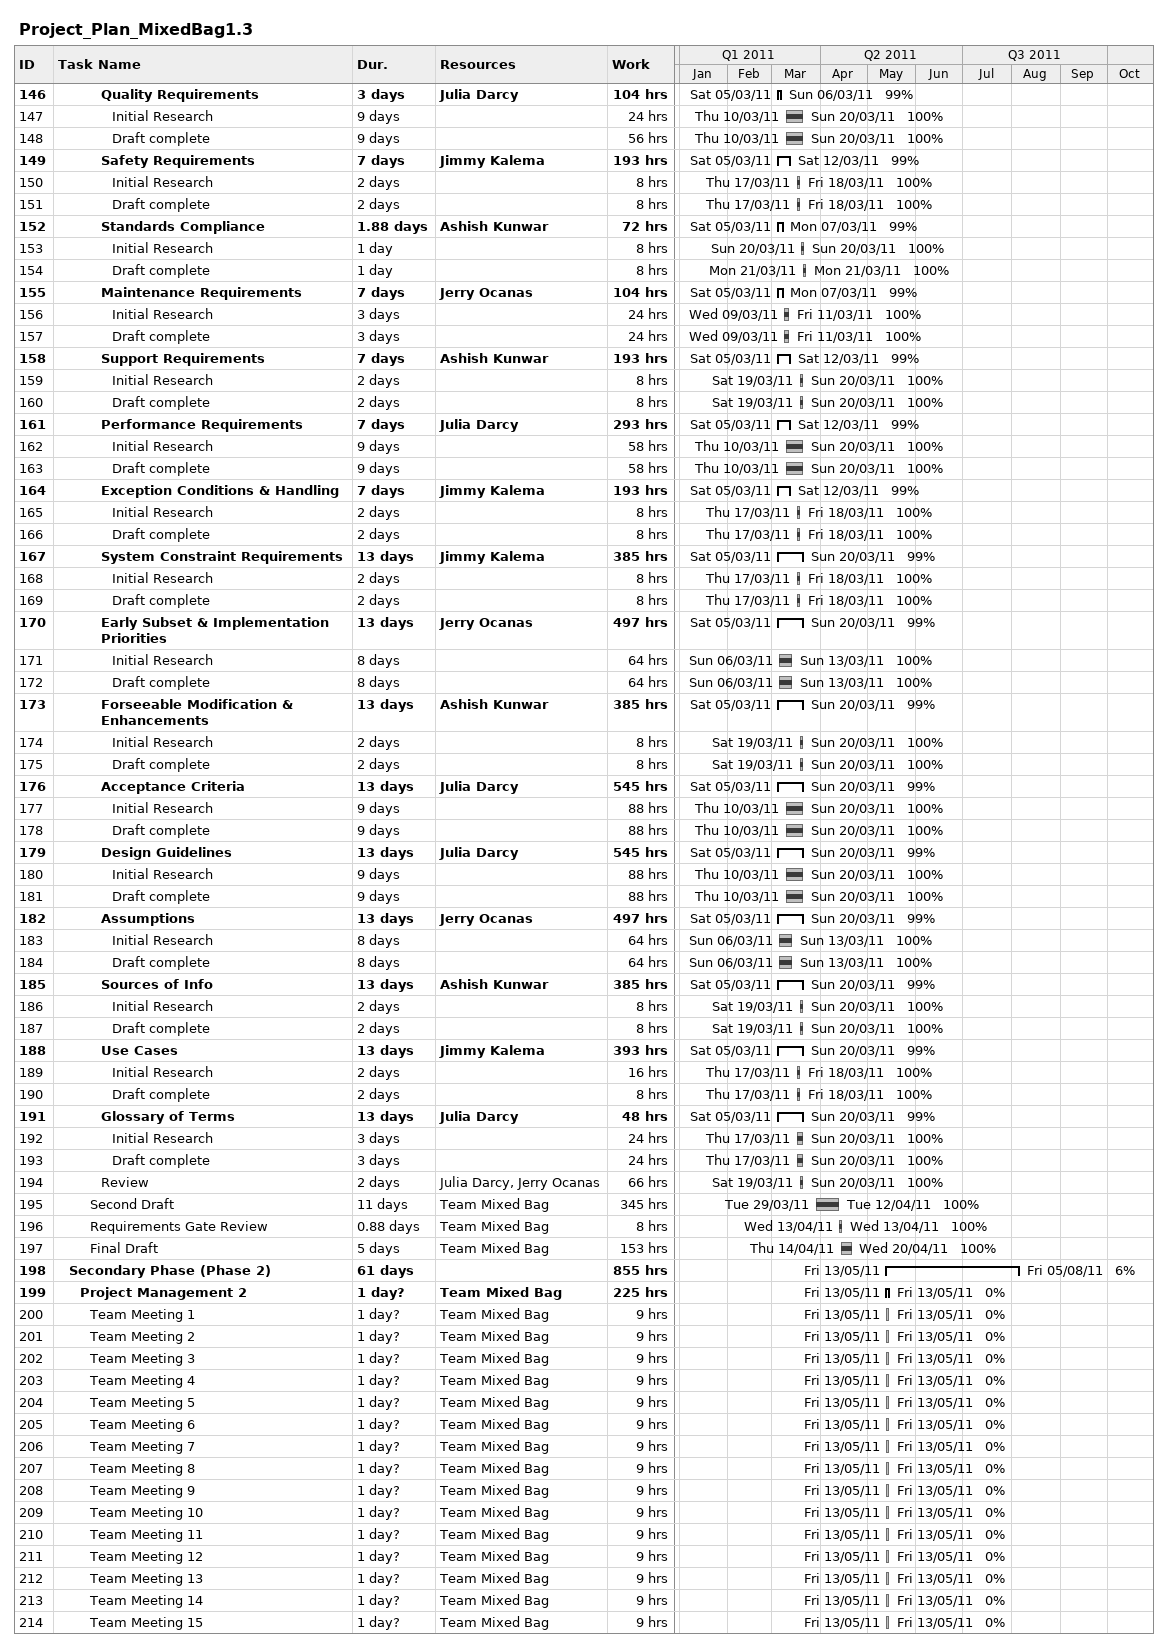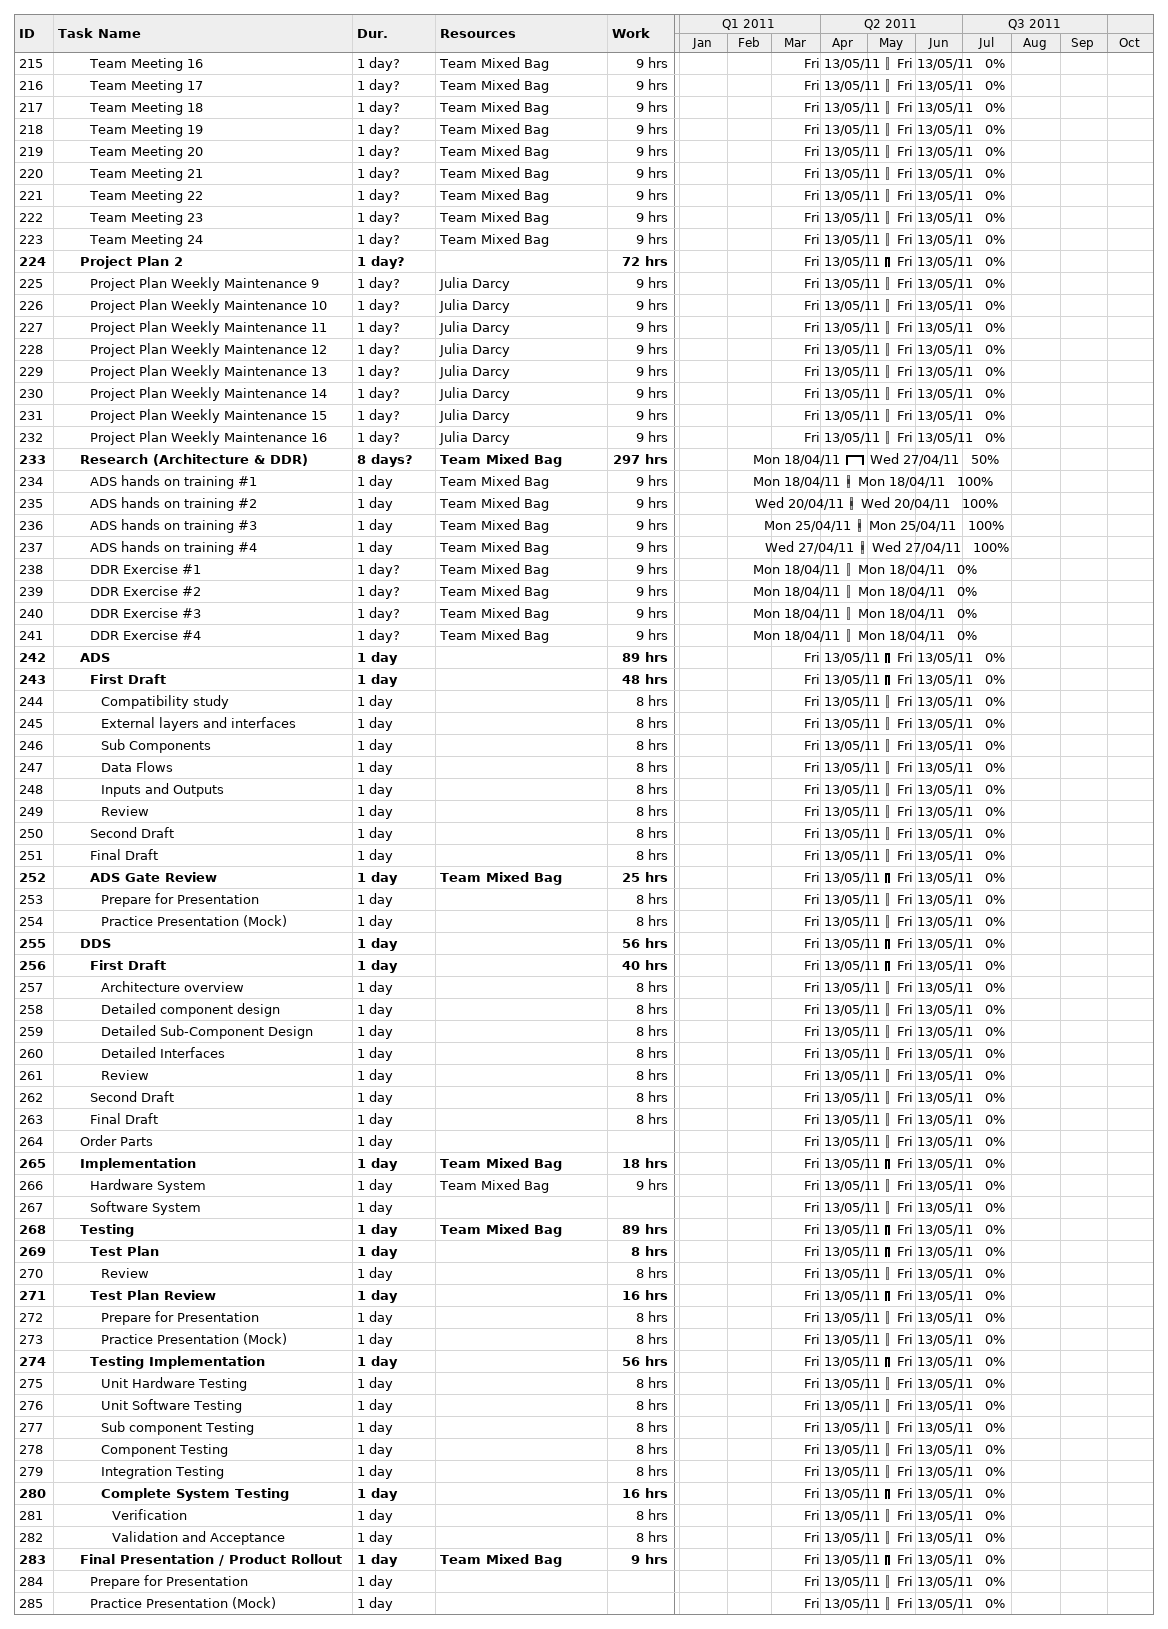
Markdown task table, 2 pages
Project_Plan_MixedBag1.3

| ID | Level | Task | Duration | Start | Finish | Resources | % complete | Work (h) |
|---|---|---|---|---|---|---|---|---|
| 146 | 5 | **Quality Requirements** | 3d | 2011-03-05 | 2011-03-06 | Julia Darcy | 99 | 104 |
| 147 | 6 | Initial Research | 9d | 2011-03-10 | 2011-03-20 |  | 100 | 24 |
| 148 | 6 | Draft complete | 9d | 2011-03-10 | 2011-03-20 |  | 100 | 56 |
| 149 | 5 | **Safety Requirements** | 7d | 2011-03-05 | 2011-03-12 | Jimmy Kalema | 99 | 193 |
| 150 | 6 | Initial Research | 2d | 2011-03-17 | 2011-03-18 |  | 100 | 8 |
| 151 | 6 | Draft complete | 2d | 2011-03-17 | 2011-03-18 |  | 100 | 8 |
| 152 | 5 | **Standards Compliance** | 1.88d | 2011-03-05 | 2011-03-07 | Ashish Kunwar | 99 | 72 |
| 153 | 6 | Initial Research | 1d | 2011-03-20 | 2011-03-20 |  | 100 | 8 |
| 154 | 6 | Draft complete | 1d | 2011-03-21 | 2011-03-21 |  | 100 | 8 |
| 155 | 5 | **Maintenance Requirements** | 7d | 2011-03-05 | 2011-03-07 | Jerry Ocanas | 99 | 104 |
| 156 | 6 | Initial Research | 3d | 2011-03-09 | 2011-03-11 |  | 100 | 24 |
| 157 | 6 | Draft complete | 3d | 2011-03-09 | 2011-03-11 |  | 100 | 24 |
| 158 | 5 | **Support Requirements** | 7d | 2011-03-05 | 2011-03-12 | Ashish Kunwar | 99 | 193 |
| 159 | 6 | Initial Research | 2d | 2011-03-19 | 2011-03-20 |  | 100 | 8 |
| 160 | 6 | Draft complete | 2d | 2011-03-19 | 2011-03-20 |  | 100 | 8 |
| 161 | 5 | **Performance Requirements** | 7d | 2011-03-05 | 2011-03-12 | Julia Darcy | 99 | 293 |
| 162 | 6 | Initial Research | 9d | 2011-03-10 | 2011-03-20 |  | 100 | 58 |
| 163 | 6 | Draft complete | 9d | 2011-03-10 | 2011-03-20 |  | 100 | 58 |
| 164 | 5 | **Exception Conditions & Handling** | 7d | 2011-03-05 | 2011-03-12 | Jimmy Kalema | 99 | 193 |
| 165 | 6 | Initial Research | 2d | 2011-03-17 | 2011-03-18 |  | 100 | 8 |
| 166 | 6 | Draft complete | 2d | 2011-03-17 | 2011-03-18 |  | 100 | 8 |
| 167 | 5 | **System Constraint Requirements** | 13d | 2011-03-05 | 2011-03-20 | Jimmy Kalema | 99 | 385 |
| 168 | 6 | Initial Research | 2d | 2011-03-17 | 2011-03-18 |  | 100 | 8 |
| 169 | 6 | Draft complete | 2d | 2011-03-17 | 2011-03-18 |  | 100 | 8 |
| 170 | 5 | **Early Subset & Implementation Priorities** | 13d | 2011-03-05 | 2011-03-20 | Jerry Ocanas | 99 | 497 |
| 171 | 6 | Initial Research | 8d | 2011-03-06 | 2011-03-13 |  | 100 | 64 |
| 172 | 6 | Draft complete | 8d | 2011-03-06 | 2011-03-13 |  | 100 | 64 |
| 173 | 5 | **Forseeable Modification & Enhancements** | 13d | 2011-03-05 | 2011-03-20 | Ashish Kunwar | 99 | 385 |
| 174 | 6 | Initial Research | 2d | 2011-03-19 | 2011-03-20 |  | 100 | 8 |
| 175 | 6 | Draft complete | 2d | 2011-03-19 | 2011-03-20 |  | 100 | 8 |
| 176 | 5 | **Acceptance Criteria** | 13d | 2011-03-05 | 2011-03-20 | Julia Darcy | 99 | 545 |
| 177 | 6 | Initial Research | 9d | 2011-03-10 | 2011-03-20 |  | 100 | 88 |
| 178 | 6 | Draft complete | 9d | 2011-03-10 | 2011-03-20 |  | 100 | 88 |
| 179 | 5 | **Design Guidelines** | 13d | 2011-03-05 | 2011-03-20 | Julia Darcy | 99 | 545 |
| 180 | 6 | Initial Research | 9d | 2011-03-10 | 2011-03-20 |  | 100 | 88 |
| 181 | 6 | Draft complete | 9d | 2011-03-10 | 2011-03-20 |  | 100 | 88 |
| 182 | 5 | **Assumptions** | 13d | 2011-03-05 | 2011-03-20 | Jerry Ocanas | 99 | 497 |
| 183 | 6 | Initial Research | 8d | 2011-03-06 | 2011-03-13 |  | 100 | 64 |
| 184 | 6 | Draft complete | 8d | 2011-03-06 | 2011-03-13 |  | 100 | 64 |
| 185 | 5 | **Sources of Info** | 13d | 2011-03-05 | 2011-03-20 | Ashish Kunwar | 99 | 385 |
| 186 | 6 | Initial Research | 2d | 2011-03-19 | 2011-03-20 |  | 100 | 8 |
| 187 | 6 | Draft complete | 2d | 2011-03-19 | 2011-03-20 |  | 100 | 8 |
| 188 | 5 | **Use Cases** | 13d | 2011-03-05 | 2011-03-20 | Jimmy Kalema | 99 | 393 |
| 189 | 6 | Initial Research | 2d | 2011-03-17 | 2011-03-18 |  | 100 | 16 |
| 190 | 6 | Draft complete | 2d | 2011-03-17 | 2011-03-18 |  | 100 | 8 |
| 191 | 5 | **Glossary of Terms** | 13d | 2011-03-05 | 2011-03-20 | Julia Darcy | 99 | 48 |
| 192 | 6 | Initial Research | 3d | 2011-03-17 | 2011-03-20 |  | 100 | 24 |
| 193 | 6 | Draft complete | 3d | 2011-03-17 | 2011-03-20 |  | 100 | 24 |
| 194 | 5 | Review | 2d | 2011-03-19 | 2011-03-20 | Julia Darcy, Jerry Ocanas | 100 | 66 |
| 195 | 4 | Second Draft | 11d | 2011-03-29 | 2011-04-12 | Team Mixed Bag | 100 | 345 |
| 196 | 4 | Requirements Gate Review | 0.88d | 2011-04-13 | 2011-04-13 | Team Mixed Bag | 100 | 8 |
| 197 | 4 | Final Draft | 5d | 2011-04-14 | 2011-04-20 | Team Mixed Bag | 100 | 153 |
| 198 | 2 | **Secondary Phase (Phase 2)** | 61d | 2011-05-13 | 2011-08-05 |  | 6 | 855 |
| 199 | 3 | **Project Management 2** | 1d? | 2011-05-13 | 2011-05-13 | Team Mixed Bag | 0 | 225 |
| 200 | 4 | Team Meeting 1 | 1d? | 2011-05-13 | 2011-05-13 | Team Mixed Bag | 0 | 9 |
| 201 | 4 | Team Meeting 2 | 1d? | 2011-05-13 | 2011-05-13 | Team Mixed Bag | 0 | 9 |
| 202 | 4 | Team Meeting 3 | 1d? | 2011-05-13 | 2011-05-13 | Team Mixed Bag | 0 | 9 |
| 203 | 4 | Team Meeting 4 | 1d? | 2011-05-13 | 2011-05-13 | Team Mixed Bag | 0 | 9 |
| 204 | 4 | Team Meeting 5 | 1d? | 2011-05-13 | 2011-05-13 | Team Mixed Bag | 0 | 9 |
| 205 | 4 | Team Meeting 6 | 1d? | 2011-05-13 | 2011-05-13 | Team Mixed Bag | 0 | 9 |
| 206 | 4 | Team Meeting 7 | 1d? | 2011-05-13 | 2011-05-13 | Team Mixed Bag | 0 | 9 |
| 207 | 4 | Team Meeting 8 | 1d? | 2011-05-13 | 2011-05-13 | Team Mixed Bag | 0 | 9 |
| 208 | 4 | Team Meeting 9 | 1d? | 2011-05-13 | 2011-05-13 | Team Mixed Bag | 0 | 9 |
| 209 | 4 | Team Meeting 10 | 1d? | 2011-05-13 | 2011-05-13 | Team Mixed Bag | 0 | 9 |
| 210 | 4 | Team Meeting 11 | 1d? | 2011-05-13 | 2011-05-13 | Team Mixed Bag | 0 | 9 |
| 211 | 4 | Team Meeting 12 | 1d? | 2011-05-13 | 2011-05-13 | Team Mixed Bag | 0 | 9 |
| 212 | 4 | Team Meeting 13 | 1d? | 2011-05-13 | 2011-05-13 | Team Mixed Bag | 0 | 9 |
| 213 | 4 | Team Meeting 14 | 1d? | 2011-05-13 | 2011-05-13 | Team Mixed Bag | 0 | 9 |
| 214 | 4 | Team Meeting 15 | 1d? | 2011-05-13 | 2011-05-13 | Team Mixed Bag | 0 | 9 |
| 215 | 4 | Team Meeting 16 | 1d? | 2011-05-13 | 2011-05-13 | Team Mixed Bag | 0 | 9 |
| 216 | 4 | Team Meeting 17 | 1d? | 2011-05-13 | 2011-05-13 | Team Mixed Bag | 0 | 9 |
| 217 | 4 | Team Meeting 18 | 1d? | 2011-05-13 | 2011-05-13 | Team Mixed Bag | 0 | 9 |
| 218 | 4 | Team Meeting 19 | 1d? | 2011-05-13 | 2011-05-13 | Team Mixed Bag | 0 | 9 |
| 219 | 4 | Team Meeting 20 | 1d? | 2011-05-13 | 2011-05-13 | Team Mixed Bag | 0 | 9 |
| 220 | 4 | Team Meeting 21 | 1d? | 2011-05-13 | 2011-05-13 | Team Mixed Bag | 0 | 9 |
| 221 | 4 | Team Meeting 22 | 1d? | 2011-05-13 | 2011-05-13 | Team Mixed Bag | 0 | 9 |
| 222 | 4 | Team Meeting 23 | 1d? | 2011-05-13 | 2011-05-13 | Team Mixed Bag | 0 | 9 |
| 223 | 4 | Team Meeting 24 | 1d? | 2011-05-13 | 2011-05-13 | Team Mixed Bag | 0 | 9 |
| 224 | 3 | **Project Plan 2** | 1d? | 2011-05-13 | 2011-05-13 |  | 0 | 72 |
| 225 | 4 | Project Plan Weekly Maintenance 9 | 1d? | 2011-05-13 | 2011-05-13 | Julia Darcy | 0 | 9 |
| 226 | 4 | Project Plan Weekly Maintenance 10 | 1d? | 2011-05-13 | 2011-05-13 | Julia Darcy | 0 | 9 |
| 227 | 4 | Project Plan Weekly Maintenance 11 | 1d? | 2011-05-13 | 2011-05-13 | Julia Darcy | 0 | 9 |
| 228 | 4 | Project Plan Weekly Maintenance 12 | 1d? | 2011-05-13 | 2011-05-13 | Julia Darcy | 0 | 9 |
| 229 | 4 | Project Plan Weekly Maintenance 13 | 1d? | 2011-05-13 | 2011-05-13 | Julia Darcy | 0 | 9 |
| 230 | 4 | Project Plan Weekly Maintenance 14 | 1d? | 2011-05-13 | 2011-05-13 | Julia Darcy | 0 | 9 |
| 231 | 4 | Project Plan Weekly Maintenance 15 | 1d? | 2011-05-13 | 2011-05-13 | Julia Darcy | 0 | 9 |
| 232 | 4 | Project Plan Weekly Maintenance 16 | 1d? | 2011-05-13 | 2011-05-13 | Julia Darcy | 0 | 9 |
| 233 | 3 | **Research (Architecture & DDR)** | 8d? | 2011-04-18 | 2011-04-27 | Team Mixed Bag | 50 | 297 |
| 234 | 4 | ADS hands on training #1 | 1d | 2011-04-18 | 2011-04-18 | Team Mixed Bag | 100 | 9 |
| 235 | 4 | ADS hands on training #2 | 1d | 2011-04-20 | 2011-04-20 | Team Mixed Bag | 100 | 9 |
| 236 | 4 | ADS hands on training #3 | 1d | 2011-04-25 | 2011-04-25 | Team Mixed Bag | 100 | 9 |
| 237 | 4 | ADS hands on training #4 | 1d | 2011-04-27 | 2011-04-27 | Team Mixed Bag | 100 | 9 |
| 238 | 4 | DDR Exercise #1 | 1d? | 2011-04-18 | 2011-04-18 | Team Mixed Bag | 0 | 9 |
| 239 | 4 | DDR Exercise #2 | 1d? | 2011-04-18 | 2011-04-18 | Team Mixed Bag | 0 | 9 |
| 240 | 4 | DDR Exercise #3 | 1d? | 2011-04-18 | 2011-04-18 | Team Mixed Bag | 0 | 9 |
| 241 | 4 | DDR Exercise #4 | 1d? | 2011-04-18 | 2011-04-18 | Team Mixed Bag | 0 | 9 |
| 242 | 3 | **ADS** | 1d | 2011-05-13 | 2011-05-13 |  | 0 | 89 |
| 243 | 4 | **First Draft** | 1d | 2011-05-13 | 2011-05-13 |  | 0 | 48 |
| 244 | 5 | Compatibility study | 1d | 2011-05-13 | 2011-05-13 |  | 0 | 8 |
| 245 | 5 | External layers and interfaces | 1d | 2011-05-13 | 2011-05-13 |  | 0 | 8 |
| 246 | 5 | Sub Components | 1d | 2011-05-13 | 2011-05-13 |  | 0 | 8 |
| 247 | 5 | Data Flows | 1d | 2011-05-13 | 2011-05-13 |  | 0 | 8 |
| 248 | 5 | Inputs and Outputs | 1d | 2011-05-13 | 2011-05-13 |  | 0 | 8 |
| 249 | 5 | Review | 1d | 2011-05-13 | 2011-05-13 |  | 0 | 8 |
| 250 | 4 | Second Draft | 1d | 2011-05-13 | 2011-05-13 |  | 0 | 8 |
| 251 | 4 | Final Draft | 1d | 2011-05-13 | 2011-05-13 |  | 0 | 8 |
| 252 | 4 | **ADS Gate Review** | 1d | 2011-05-13 | 2011-05-13 | Team Mixed Bag | 0 | 25 |
| 253 | 5 | Prepare for Presentation | 1d | 2011-05-13 | 2011-05-13 |  | 0 | 8 |
| 254 | 5 | Practice Presentation (Mock) | 1d | 2011-05-13 | 2011-05-13 |  | 0 | 8 |
| 255 | 3 | **DDS** | 1d | 2011-05-13 | 2011-05-13 |  | 0 | 56 |
| 256 | 4 | **First Draft** | 1d | 2011-05-13 | 2011-05-13 |  | 0 | 40 |
| 257 | 5 | Architecture overview | 1d | 2011-05-13 | 2011-05-13 |  | 0 | 8 |
| 258 | 5 | Detailed component design | 1d | 2011-05-13 | 2011-05-13 |  | 0 | 8 |
| 259 | 5 | Detailed Sub-Component Design | 1d | 2011-05-13 | 2011-05-13 |  | 0 | 8 |
| 260 | 5 | Detailed Interfaces | 1d | 2011-05-13 | 2011-05-13 |  | 0 | 8 |
| 261 | 5 | Review | 1d | 2011-05-13 | 2011-05-13 |  | 0 | 8 |
| 262 | 4 | Second Draft | 1d | 2011-05-13 | 2011-05-13 |  | 0 | 8 |
| 263 | 4 | Final Draft | 1d | 2011-05-13 | 2011-05-13 |  | 0 | 8 |
| 264 | 3 | Order Parts | 1d | 2011-05-13 | 2011-05-13 |  | 0 |  |
| 265 | 3 | **Implementation** | 1d | 2011-05-13 | 2011-05-13 | Team Mixed Bag | 0 | 18 |
| 266 | 4 | Hardware System | 1d | 2011-05-13 | 2011-05-13 | Team Mixed Bag | 0 | 9 |
| 267 | 4 | Software System | 1d | 2011-05-13 | 2011-05-13 |  | 0 |  |
| 268 | 3 | **Testing** | 1d | 2011-05-13 | 2011-05-13 | Team Mixed Bag | 0 | 89 |
| 269 | 4 | **Test Plan** | 1d | 2011-05-13 | 2011-05-13 |  | 0 | 8 |
| 270 | 5 | Review | 1d | 2011-05-13 | 2011-05-13 |  | 0 | 8 |
| 271 | 4 | **Test Plan Review** | 1d | 2011-05-13 | 2011-05-13 |  | 0 | 16 |
| 272 | 5 | Prepare for Presentation | 1d | 2011-05-13 | 2011-05-13 |  | 0 | 8 |
| 273 | 5 | Practice Presentation (Mock) | 1d | 2011-05-13 | 2011-05-13 |  | 0 | 8 |
| 274 | 4 | **Testing Implementation** | 1d | 2011-05-13 | 2011-05-13 |  | 0 | 56 |
| 275 | 5 | Unit Hardware Testing | 1d | 2011-05-13 | 2011-05-13 |  | 0 | 8 |
| 276 | 5 | Unit Software Testing | 1d | 2011-05-13 | 2011-05-13 |  | 0 | 8 |
| 277 | 5 | Sub component Testing | 1d | 2011-05-13 | 2011-05-13 |  | 0 | 8 |
| 278 | 5 | Component Testing | 1d | 2011-05-13 | 2011-05-13 |  | 0 | 8 |
| 279 | 5 | Integration Testing | 1d | 2011-05-13 | 2011-05-13 |  | 0 | 8 |
| 280 | 5 | **Complete System Testing** | 1d | 2011-05-13 | 2011-05-13 |  | 0 | 16 |
| 281 | 6 | Verification | 1d | 2011-05-13 | 2011-05-13 |  | 0 | 8 |
| 282 | 6 | Validation and Acceptance | 1d | 2011-05-13 | 2011-05-13 |  | 0 | 8 |
| 283 | 3 | **Final Presentation / Product Rollout** | 1d | 2011-05-13 | 2011-05-13 | Team Mixed Bag | 0 | 9 |
| 284 | 4 | Prepare for Presentation | 1d | 2011-05-13 | 2011-05-13 |  | 0 |  |
| 285 | 4 | Practice Presentation (Mock) | 1d | 2011-05-13 | 2011-05-13 |  | 0 |  |
